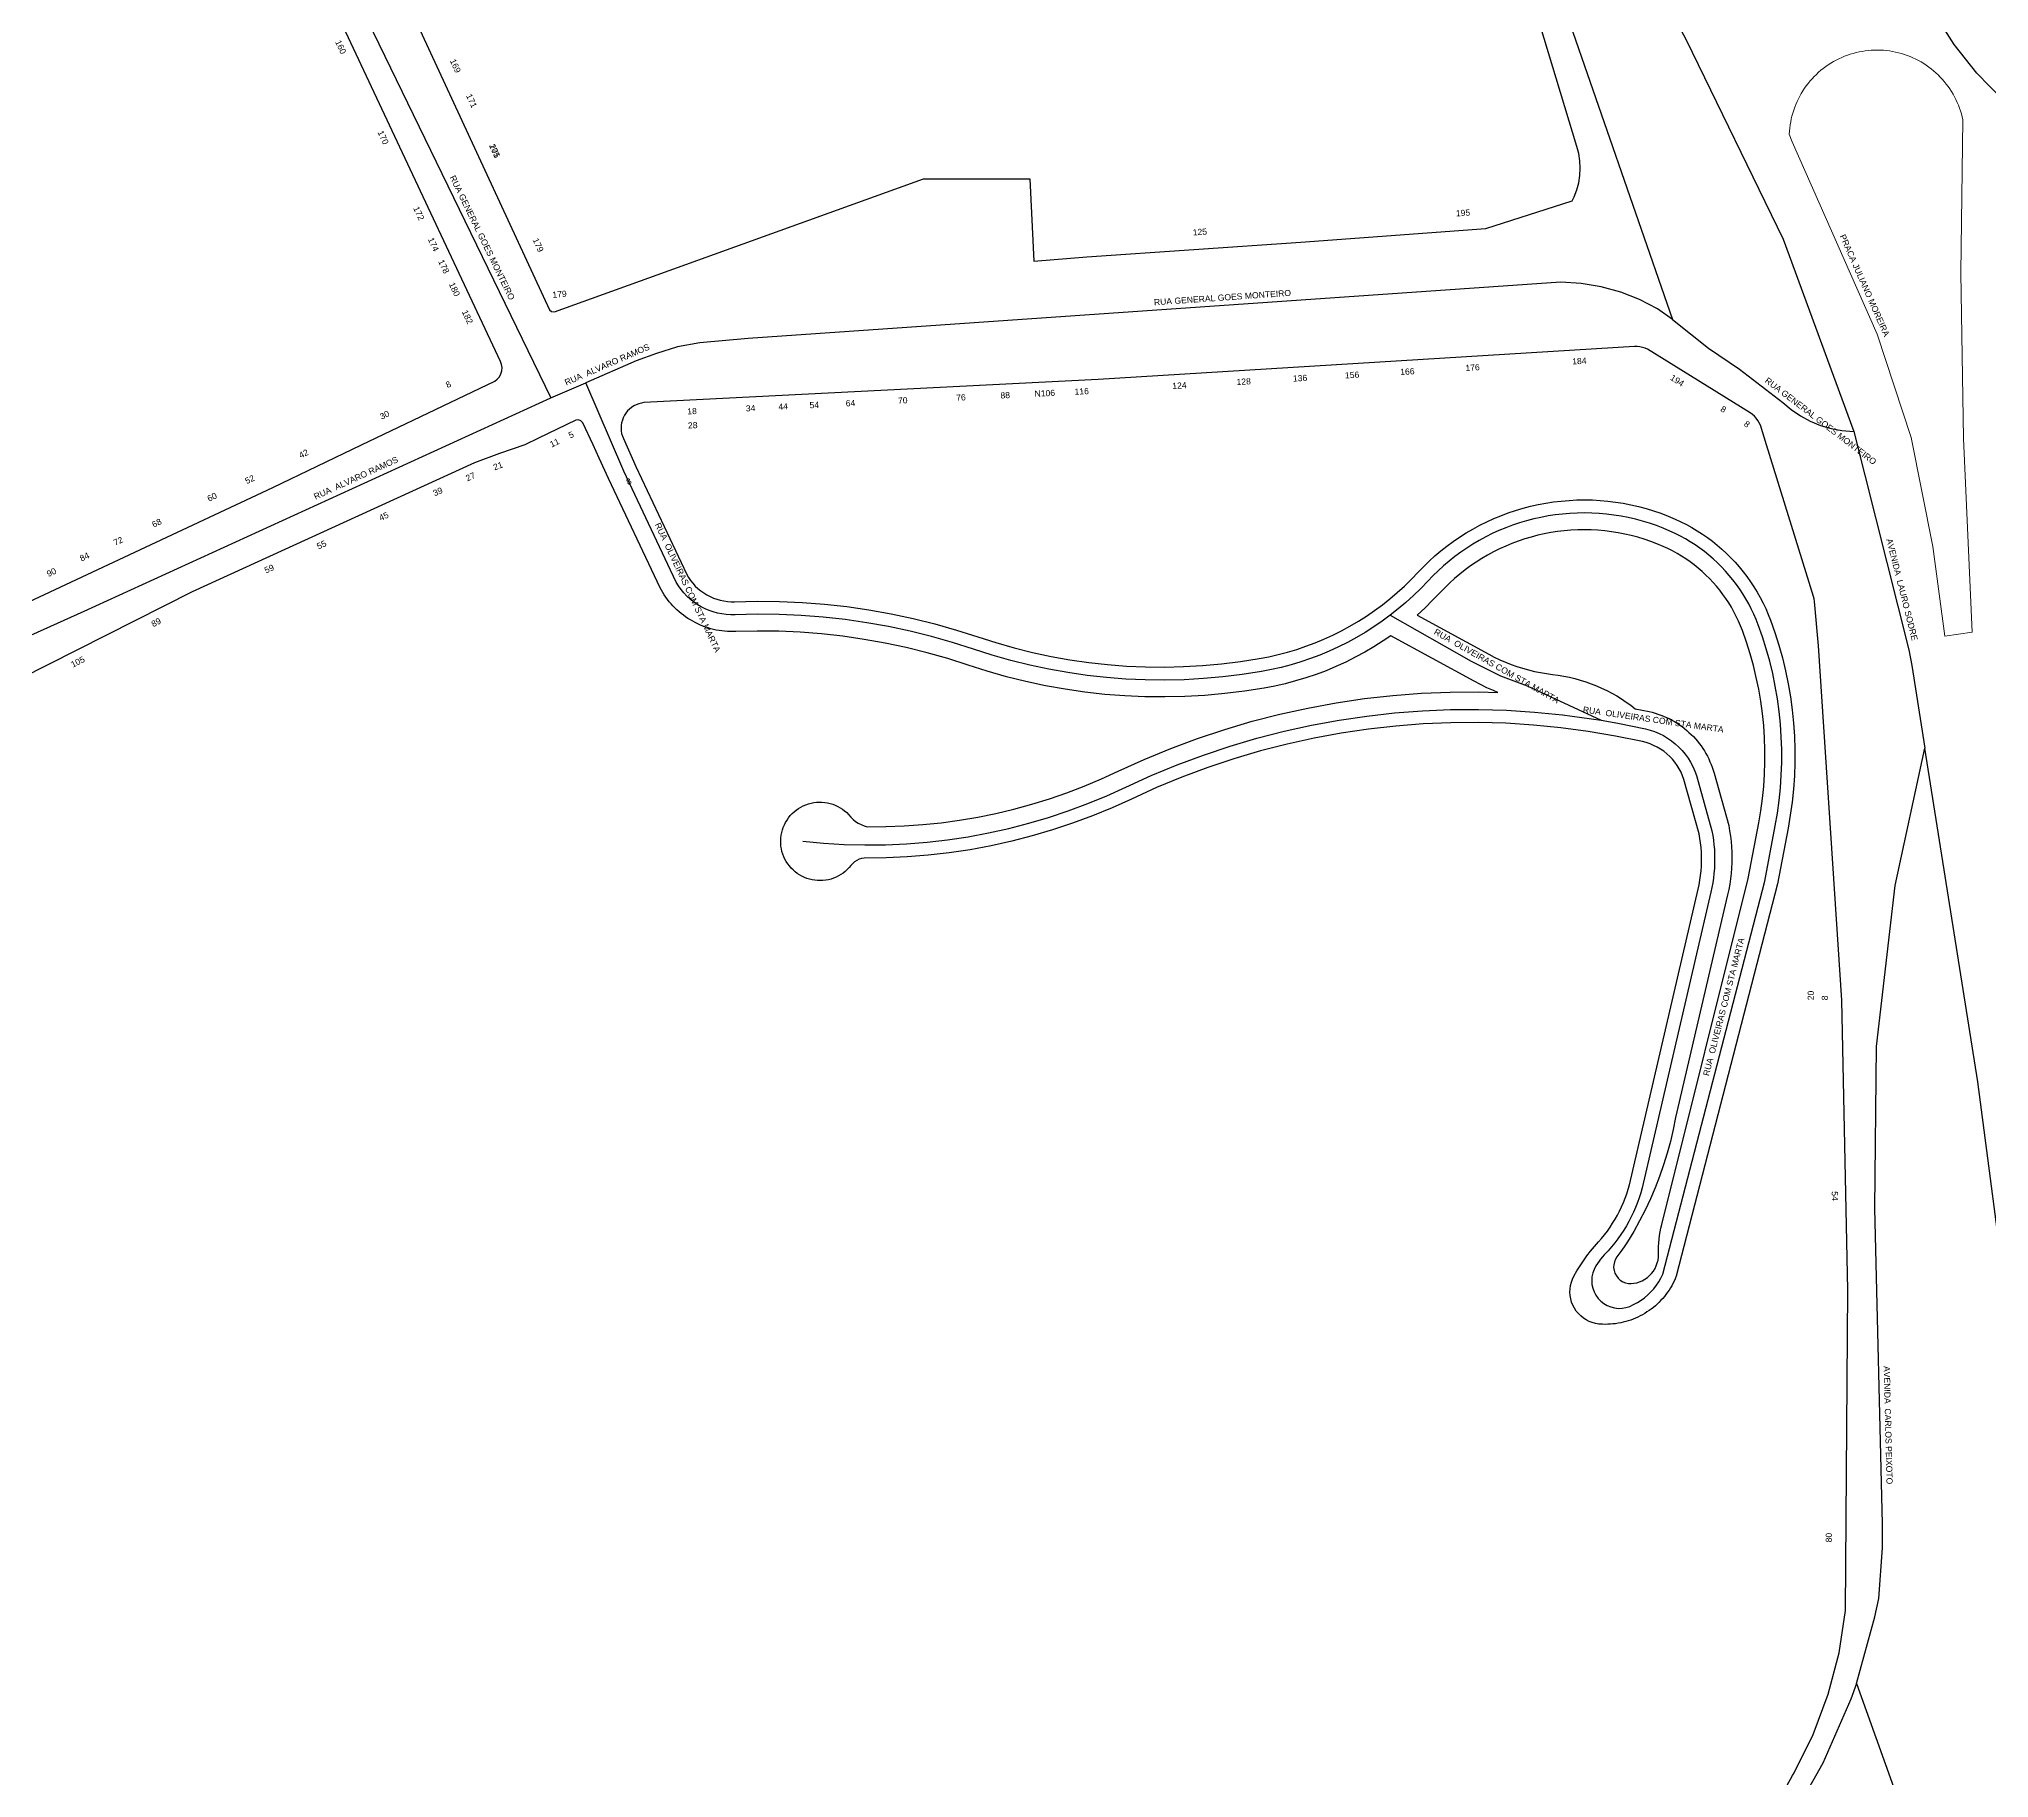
# Model space of a CAD drawing. Header units: millimetres. Extents: x 617751 to 636088, y 68402 to 77988.
# Drawn here: x 630081.8 to 630462.5, y 72760.1 to 73099.7 of the extents above; entities that cross this region are included whole.
import ezdxf

# ---------------------------------------------------------------- set-up
doc = ezdxf.new("R2010")
doc.units = ezdxf.units.MM
doc.header["$LTSCALE"] = 3
doc.header["$MEASUREMENT"] = 0
for name, color, linetype in [('ALINHAMENTO PREDIAL', 120, 'Continuous'), ('NOME LOGRADOURO', 252, 'Continuous'), ('NUMERAÇÃO', 7, 'Continuous'), ('OBRA DE ARTE', 190, 'Continuous')]:
    doc.layers.add(name, color=color, linetype=linetype)
doc.styles.get("Standard").update_dxf_attribs({"font": 'arial.ttf'})

msp = doc.modelspace()

# ---------------------------------------------------------------- linework, layer by layer
at = {"layer": 'ALINHAMENTO PREDIAL'}
for points in [[(630064.17, 72982.48), (630127.42, 73012.13), (630144.72, 73020.42), (630170.72, 73032.9), (630171.22, 73033.29), (630171.63, 73033.76), (630171.92, 73034.32), (630172.1, 73034.92), (630172.15, 73035.54), (630172.07, 73036.16), (630171.87, 73036.73), (630109.46, 73169.68), (630103.56, 73182.25), (630103.2, 73182.77), (630102.74, 73183.19), (630102.21, 73183.51), (630101.61, 73183.72), (630100.99, 73183.79), (630100.36, 73183.74), (630099.76, 73183.55), (630090.24, 73179.49), (629987.38, 73135.48)], [(630150.05, 73114.63), (630181.42, 73046.79), (630181.83, 73046.47), (630182.41, 73046.41), (630254.41, 73072.37), (630275.21, 73072.37), (630275.95, 73056.32), (630286.35, 73057.14), (630328.1, 73060.04), (630364.2, 73062.71), (630381.1, 73068.13), (630381.49, 73068.91), (630382, 73070.25), (630382.37, 73071.63), (630382.59, 73073.05), (630382.67, 73074.48), (630382.59, 73075.91), (630382.36, 73077.33), (630381.99, 73078.71), (630370.95, 73115.36)], [(630417.83, 72749.23), (630424.12, 72760.63), (630424.42, 72761.15), (630428.15, 72768.64), (630431.09, 72776.47), (630433.19, 72784.57), (630434.43, 72792.85), (630434.88, 72855.35), (630433.76, 72912.01), (630429.19, 72981.21), (630428.4, 72989.84), (630428.32, 72990.35), (630428.2, 72990.86), (630419.05, 73020.42), (630417.83, 73024.3), (630417.61, 73024.77), (630417.34, 73025.22), (630417.02, 73025.64), (630416.66, 73026.02), (630416.27, 73026.37), (630415.84, 73026.67), (630395.81, 73039.13), (630395.33, 73039.34), (630394.83, 73039.49), (630394.32, 73039.6), (630393.8, 73039.65), (630393.27, 73039.64), (630288.51, 73033.21), (630199.87, 73028.7), (630199.36, 73028.62), (630198.85, 73028.48), (630198.36, 73028.29), (630197.9, 73028.05), (630197.46, 73027.77), (630197.05, 73027.44), (630196.68, 73027.07), (630196.35, 73026.66), (630196.07, 73026.22), (630195.83, 73025.75), (630195.65, 73025.27), (630195.51, 73024.76), (630195.43, 73024.24), (630195.4, 73023.72), (630195.43, 73023.2), (630195.51, 73022.68), (630195.65, 73022.17), (630195.84, 73021.69), (630198.27, 73016.25), (630208.22, 72995.16), (630208.58, 72994.55), (630208.98, 72993.96), (630209.42, 72993.41), (630209.89, 72992.88), (630210.41, 72992.39), (630210.95, 72991.94), (630211.53, 72991.53), (630212.13, 72991.15), (630212.76, 72990.82), (630213.41, 72990.54), (630214.07, 72990.3), (630214.76, 72990.11), (630215.45, 72989.96), (630216.15, 72989.87), (630216.86, 72989.82), (630217.57, 72989.82), (630221.95, 72989.92), (630226.34, 72989.88), (630230.72, 72989.68), (630235.09, 72989.35), (630239.45, 72988.86), (630243.79, 72988.24), (630248.1, 72987.46), (630252.39, 72986.55), (630256.65, 72985.49), (630260.87, 72984.29), (630265.04, 72982.96), (630268.58, 72981.83), (630272.15, 72980.81), (630275.75, 72979.92), (630279.38, 72979.14), (630283.03, 72978.49), (630286.7, 72977.96), (630290.39, 72977.55), (630294.09, 72977.26), (630297.8, 72977.1), (630301.51, 72977.06), (630305.22, 72977.14), (630308.93, 72977.35), (630312.62, 72977.68), (630316.31, 72978.13), (630319.97, 72978.7), (630321.83, 72979.06), (630323.68, 72979.48), (630325.51, 72979.96), (630327.32, 72980.51), (630329.11, 72981.11), (630330.88, 72981.78), (630332.63, 72982.51), (630334.35, 72983.3), (630336.04, 72984.14), (630337.7, 72985.04), (630339.34, 72986), (630340.93, 72987.02), (630342.49, 72988.09), (630344.02, 72989.21), (630345.5, 72990.38), (630346.94, 72991.61), (630348.34, 72992.88), (630349.7, 72994.2), (630351.01, 72995.57), (630352.06, 72996.66), (630353.15, 72997.72), (630354.27, 72998.75), (630355.43, 72999.73), (630356.62, 73000.67), (630357.85, 73001.57), (630359.1, 73002.43), (630360.39, 73003.24), (630361.7, 73004.01), (630363.03, 73004.74), (630364.39, 73005.41), (630365.78, 73006.04), (630367.18, 73006.62), (630368.6, 73007.16), (630370.04, 73007.64), (630371.5, 73008.08), (630372.97, 73008.46), (630374.45, 73008.79), (630375.94, 73009.08), (630377.45, 73009.31), (630378.95, 73009.48), (630380.47, 73009.61), (630381.99, 73009.69), (630383.51, 73009.71), (630385.03, 73009.68), (630386.54, 73009.59), (630388.06, 73009.46), (630389.56, 73009.27), (630391.06, 73009.03), (630392.56, 73008.74), (630394.04, 73008.4), (630395.5, 73008.01), (630396.96, 73007.57), (630398.4, 73007.08), (630399.82, 73006.53), (630401.22, 73005.95), (630402.31, 73005.44), (630403.39, 73004.89), (630404.45, 73004.31), (630405.49, 73003.69), (630406.51, 73003.03), (630407.5, 73002.34), (630408.47, 73001.62), (630409.42, 73000.86), (630410.33, 73000.07), (630411.22, 72999.25), (630412.08, 72998.4), (630412.91, 72997.52), (630413.71, 72996.61), (630414.48, 72995.67), (630415.21, 72994.71), (630415.91, 72993.72), (630416.58, 72992.71), (630417.2, 72991.68), (630417.8, 72990.62), (630418.35, 72989.55), (630418.87, 72988.46), (630419.35, 72987.34), (630419.79, 72986.22), (630420.65, 72983.78), (630421.43, 72981.32), (630422.12, 72978.84), (630422.72, 72976.33), (630423.25, 72973.8), (630423.68, 72971.25), (630424.03, 72968.7), (630424.29, 72966.13), (630424.46, 72963.55), (630424.55, 72960.97), (630424.55, 72958.39), (630424.46, 72955.81), (630424.29, 72953.24), (630424.02, 72950.67), (630423.67, 72948.11), (630423.24, 72945.57), (630421.18, 72934.7), (630401.39, 72858.09), (630401.19, 72857.62), (630400.98, 72857.16), (630400.76, 72856.7), (630400.51, 72856.26), (630400.26, 72855.82), (630399.99, 72855.39), (630399.7, 72854.97), (630399.4, 72854.56), (630399.08, 72854.16), (630398.76, 72853.77), (630398.41, 72853.4), (630398.06, 72853.03), (630397.69, 72852.68), (630397.32, 72852.34), (630396.93, 72852.01), (630396.53, 72851.7), (630396.11, 72851.4), (630395.69, 72851.12), (630395.26, 72850.85), (630394.82, 72850.59), (630394.38, 72850.35), (630393.92, 72850.13), (630393.46, 72849.92), (630392.99, 72849.73), (630392.51, 72849.55), (630392.03, 72849.39), (630391.54, 72849.25), (630391.05, 72849.12), (630390.55, 72849.01), (630390.05, 72848.92), (630389.55, 72848.84), (630389.04, 72848.78), (630388.54, 72848.74), (630388.03, 72848.72), (630387.52, 72848.71), (630387.01, 72848.72), (630386.29, 72848.77), (630385.64, 72848.88), (630385.01, 72849.05), (630384.4, 72849.28), (630383.82, 72849.58), (630383.27, 72849.93), (630382.76, 72850.34), (630382.29, 72850.81), (630381.87, 72851.31), (630381.51, 72851.86), (630381.21, 72852.44), (630380.97, 72853.05), (630380.8, 72853.68), (630380.69, 72854.33), (630380.64, 72854.98), (630380.67, 72855.63), (630380.76, 72856.28), (630380.92, 72856.92), (630381.14, 72857.53), (630381.43, 72858.12), (630382.01, 72859.14), (630382.63, 72860.14), (630383.29, 72861.12), (630383.97, 72862.08), (630384.69, 72863.01), (630385.43, 72863.92), (630386.21, 72864.81), (630386.81, 72865.5), (630387.39, 72866.2), (630387.95, 72866.93), (630388.48, 72867.68), (630388.98, 72868.44), (630389.46, 72869.22), (630389.91, 72870.02), (630390.33, 72870.83), (630390.73, 72871.66), (630391.1, 72872.5), (630391.43, 72873.35), (630391.74, 72874.21), (630392.02, 72875.08), (630392.27, 72875.96), (630405.67, 72933.67), (630405.86, 72934.56), (630406.02, 72935.46), (630406.14, 72936.36), (630406.24, 72937.26), (630406.3, 72938.17), (630406.34, 72939.08), (630406.34, 72939.99), (630406.31, 72940.9), (630406.24, 72941.8), (630406.15, 72942.71), (630406.02, 72943.61), (630405.87, 72944.5), (630402.89, 72955.1), (630402.63, 72955.82), (630402.33, 72956.52), (630401.97, 72957.2), (630401.57, 72957.85), (630401.13, 72958.47), (630400.64, 72959.06), (630400.12, 72959.62), (630399.55, 72960.13), (630398.95, 72960.61), (630398.32, 72961.04), (630397.67, 72961.43), (630396.98, 72961.77), (630396.28, 72962.07), (630395.55, 72962.31), (630394.81, 72962.5), (630389.54, 72963.59), (630384.23, 72964.49), (630378.89, 72965.2), (630373.54, 72965.73), (630368.16, 72966.07), (630362.78, 72966.22), (630357.4, 72966.18), (630352.02, 72965.96), (630346.65, 72965.54), (630341.3, 72964.94), (630335.98, 72964.16), (630330.68, 72963.18), (630325.42, 72962.02), (630320.21, 72960.68), (630315.05, 72959.16), (630309.94, 72957.45), (630304.9, 72955.57), (630299.92, 72953.52), (630295.02, 72951.29), (630291.26, 72949.58), (630287.44, 72948), (630283.56, 72946.55), (630279.64, 72945.24), (630275.67, 72944.07), (630271.67, 72943.04), (630267.63, 72942.14), (630263.57, 72941.39), (630259.48, 72940.78), (630255.37, 72940.31), (630251.25, 72939.99), (630247.12, 72939.81), (630242.86, 72939.76), (630242.36, 72939.68), (630241.87, 72939.53), (630241.41, 72939.31), (630240.99, 72939.03), (630240.61, 72938.7), (630240.27, 72938.3), (630239.93, 72937.9), (630239.56, 72937.51), (630239.17, 72937.16), (630238.75, 72936.83), (630238.31, 72936.53), (630237.85, 72936.26), (630237.37, 72936.03), (630236.88, 72935.83), (630236.38, 72935.66), (630235.86, 72935.53), (630235.34, 72935.43), (630234.81, 72935.37), (630234.28, 72935.35), (630233.75, 72935.36), (630233.22, 72935.42), (630232.7, 72935.5), (630232.18, 72935.63), (630231.67, 72935.79), (630231.18, 72935.98), (630230.7, 72936.21), (630230.23, 72936.47), (630229.79, 72936.76), (630229.37, 72937.08), (630228.97, 72937.43), (630228.59, 72937.81), (630228.25, 72938.21), (630227.93, 72938.64), (630227.64, 72939.09), (630227.38, 72939.55), (630227.16, 72940.03), (630226.97, 72940.53), (630226.81, 72941.04), (630226.7, 72941.56), (630226.61, 72942.08), (630226.57, 72942.61), (630226.56, 72943.14), (630226.58, 72943.68), (630226.65, 72944.21), (630226.75, 72944.73), (630226.89, 72945.25), (630227.06, 72945.76), (630227.27, 72946.25), (630227.51, 72946.73), (630227.79, 72947.19), (630228.09, 72947.62), (630228.43, 72948.04), (630228.79, 72948.43), (630229.18, 72948.8), (630229.6, 72949.14), (630230.04, 72949.44), (630230.5, 72949.72), (630230.97, 72949.96), (630231.47, 72950.17), (630231.97, 72950.35), (630232.49, 72950.49), (630233.01, 72950.59), (630233.54, 72950.66), (630234.08, 72950.68), (630234.61, 72950.68), (630235.15, 72950.63), (630235.68, 72950.55), (630236.2, 72950.43), (630236.71, 72950.27), (630237.21, 72950.08), (630237.7, 72949.85), (630238.16, 72949.6), (630238.61, 72949.3), (630239.04, 72948.98), (630239.45, 72948.63), (630239.82, 72948.25), (630240.23, 72947.77), (630240.68, 72947.32), (630241.17, 72946.92), (630241.7, 72946.58), (630242.26, 72946.29), (630242.85, 72946.06), (630243.46, 72945.88), (630247.08, 72945.9), (630250.69, 72946.04), (630254.29, 72946.29), (630257.89, 72946.66), (630261.47, 72947.15), (630265.03, 72947.76), (630268.57, 72948.48), (630272.09, 72949.32), (630275.58, 72950.27), (630279.03, 72951.33), (630282.45, 72952.51), (630285.82, 72953.8), (630289.16, 72955.2), (630292.44, 72956.71), (630297.53, 72959.02), (630302.7, 72961.16), (630307.94, 72963.11), (630313.25, 72964.88), (630318.61, 72966.46), (630324.03, 72967.86), (630329.49, 72969.06), (630335, 72970.07), (630340.53, 72970.89), (630346.09, 72971.52), (630351.66, 72971.95), (630357.25, 72972.18), (630362.85, 72972.22), (630366.6, 72972.12), (630365.72, 72972.46), (630364.44, 72973.03), (630363.17, 72973.64), (630361.92, 72974.29), (630345.66, 72983.18), (630344.15, 72982.15), (630342.38, 72981.02), (630340.58, 72979.96), (630338.74, 72978.96), (630336.87, 72978.03), (630334.97, 72977.16), (630333.04, 72976.35), (630331.08, 72975.61), (630329.1, 72974.94), (630327.09, 72974.34), (630325.07, 72973.81), (630323.03, 72973.34), (630320.97, 72972.95), (630317.12, 72972.35), (630313.24, 72971.87), (630309.35, 72971.52), (630305.45, 72971.31), (630301.55, 72971.22), (630297.64, 72971.26), (630293.74, 72971.43), (630289.85, 72971.73), (630285.96, 72972.16), (630282.1, 72972.72), (630278.26, 72973.41), (630274.44, 72974.23), (630270.65, 72975.17), (630266.89, 72976.23), (630263.17, 72977.43), (630259.18, 72978.7), (630255.15, 72979.85), (630251.08, 72980.86), (630246.98, 72981.73), (630242.86, 72982.47), (630238.71, 72983.07), (630234.54, 72983.53), (630230.36, 72983.85), (630226.18, 72984.04), (630221.99, 72984.08), (630217.8, 72983.99), (630217.25, 72983.98), (630216.7, 72983.98), (630216.16, 72984.01), (630215.61, 72984.05), (630215.07, 72984.11), (630214.53, 72984.19), (630213.99, 72984.29), (630213.46, 72984.41), (630212.93, 72984.55), (630212.4, 72984.7), (630211.89, 72984.87), (630211.37, 72985.06), (630210.87, 72985.27), (630210.37, 72985.49), (630209.88, 72985.73), (630209.39, 72985.99), (630208.92, 72986.26), (630208.46, 72986.55), (630208, 72986.86), (630207.56, 72987.18), (630207.13, 72987.52), (630206.71, 72987.87), (630206.3, 72988.23), (630205.91, 72988.61), (630205.53, 72989), (630205.16, 72989.4), (630204.8, 72989.82), (630204.46, 72990.25), (630204.14, 72990.69), (630203.83, 72991.14), (630203.54, 72991.6), (630203.26, 72992.07), (630203, 72992.55), (630192.95, 73013.89), (630191.15, 73017.85), (630189.94, 73020.42), (630187.9, 73024.77), (630187.56, 73025.17), (630187.07, 73025.34), (630186.56, 73025.24), (630179.25, 73021.73), (630176.58, 73020.42), (630171.64, 73018.73), (630166.77, 73016.94), (630111.65, 72991.74), (630072.32, 72971.91)], [(630417.83, 72749.23), (630424.12, 72760.63), (630424.42, 72761.15), (630428.15, 72768.64), (630431.09, 72776.47), (630433.19, 72784.57), (630434.43, 72792.85), (630434.88, 72855.35), (630433.76, 72912.01), (630429.19, 72981.21), (630428.4, 72989.84), (630428.32, 72990.35), (630428.2, 72990.86), (630419.05, 73020.42), (630417.83, 73024.3), (630417.61, 73024.77), (630417.34, 73025.22), (630417.02, 73025.64), (630416.66, 73026.02), (630416.27, 73026.37), (630415.84, 73026.67), (630395.81, 73039.13), (630395.33, 73039.34), (630394.83, 73039.49), (630394.32, 73039.6), (630393.8, 73039.65), (630393.27, 73039.64), (630288.51, 73033.21), (630199.87, 73028.7), (630199.36, 73028.62), (630198.85, 73028.48), (630198.36, 73028.29), (630197.9, 73028.05), (630197.46, 73027.77), (630197.05, 73027.44), (630196.68, 73027.07), (630196.35, 73026.66), (630196.07, 73026.22), (630195.83, 73025.75), (630195.65, 73025.27), (630195.51, 73024.76), (630195.43, 73024.24), (630195.4, 73023.72), (630195.43, 73023.2), (630195.51, 73022.68), (630195.65, 73022.17), (630195.84, 73021.69), (630198.27, 73016.25), (630208.22, 72995.16), (630208.58, 72994.55), (630208.98, 72993.96), (630209.42, 72993.41), (630209.89, 72992.88), (630210.41, 72992.39), (630210.95, 72991.94), (630211.53, 72991.53), (630212.13, 72991.15), (630212.76, 72990.82), (630213.41, 72990.54), (630214.07, 72990.3), (630214.76, 72990.11), (630215.45, 72989.96), (630216.15, 72989.87), (630216.86, 72989.82), (630217.57, 72989.82), (630221.95, 72989.92), (630226.34, 72989.88), (630230.72, 72989.68), (630235.09, 72989.35), (630239.45, 72988.86), (630243.79, 72988.24), (630248.1, 72987.46), (630252.39, 72986.55), (630256.65, 72985.49), (630260.87, 72984.29), (630265.04, 72982.96), (630268.58, 72981.83), (630272.15, 72980.81), (630275.75, 72979.92), (630279.38, 72979.14), (630283.03, 72978.49), (630286.7, 72977.96), (630290.39, 72977.55), (630294.09, 72977.26), (630297.8, 72977.1), (630301.51, 72977.06), (630305.22, 72977.14), (630308.93, 72977.35), (630312.62, 72977.68), (630316.31, 72978.13), (630319.97, 72978.7), (630321.83, 72979.06), (630323.68, 72979.48), (630325.51, 72979.96), (630327.32, 72980.51), (630329.11, 72981.11), (630330.88, 72981.78), (630332.63, 72982.51), (630334.35, 72983.3), (630336.04, 72984.14), (630337.7, 72985.04), (630339.34, 72986), (630340.93, 72987.02), (630342.49, 72988.09), (630344.02, 72989.21), (630345.5, 72990.38), (630346.94, 72991.61), (630348.34, 72992.88), (630349.7, 72994.2), (630351.01, 72995.57), (630352.06, 72996.66), (630353.15, 72997.72), (630354.27, 72998.75), (630355.43, 72999.73), (630356.62, 73000.67), (630357.85, 73001.57), (630359.1, 73002.43), (630360.39, 73003.24), (630361.7, 73004.01), (630363.03, 73004.74), (630364.39, 73005.41), (630365.78, 73006.04), (630367.18, 73006.62), (630368.6, 73007.16), (630370.04, 73007.64), (630371.5, 73008.08), (630372.97, 73008.46), (630374.45, 73008.79), (630375.94, 73009.08), (630377.45, 73009.31), (630378.95, 73009.48), (630380.47, 73009.61), (630381.99, 73009.69), (630383.51, 73009.71), (630385.03, 73009.68), (630386.54, 73009.59), (630388.06, 73009.46), (630389.56, 73009.27), (630391.06, 73009.03), (630392.56, 73008.74), (630394.04, 73008.4), (630395.5, 73008.01), (630396.96, 73007.57), (630398.4, 73007.08), (630399.82, 73006.53), (630401.22, 73005.95), (630402.31, 73005.44), (630403.39, 73004.89), (630404.45, 73004.31), (630405.49, 73003.69), (630406.51, 73003.03), (630407.5, 73002.34), (630408.47, 73001.62), (630409.42, 73000.86), (630410.33, 73000.07), (630411.22, 72999.25), (630412.08, 72998.4), (630412.91, 72997.52), (630413.71, 72996.61), (630414.48, 72995.67), (630415.21, 72994.71), (630415.91, 72993.72), (630416.58, 72992.71), (630417.2, 72991.68), (630417.8, 72990.62), (630418.35, 72989.55), (630418.87, 72988.46), (630419.35, 72987.34), (630419.79, 72986.22), (630420.65, 72983.78), (630421.43, 72981.32), (630422.12, 72978.84), (630422.72, 72976.33), (630423.25, 72973.8), (630423.68, 72971.25), (630424.03, 72968.7), (630424.29, 72966.13), (630424.46, 72963.55), (630424.55, 72960.97), (630424.55, 72958.39), (630424.46, 72955.81), (630424.29, 72953.24), (630424.02, 72950.67), (630423.67, 72948.11), (630423.24, 72945.57), (630421.18, 72934.7), (630401.39, 72858.09), (630401.19, 72857.62), (630400.98, 72857.16), (630400.76, 72856.7), (630400.51, 72856.26), (630400.26, 72855.82), (630399.99, 72855.39), (630399.7, 72854.97), (630399.4, 72854.56), (630399.08, 72854.16), (630398.76, 72853.77), (630398.41, 72853.4), (630398.06, 72853.03), (630397.69, 72852.68), (630397.32, 72852.34), (630396.93, 72852.01), (630396.53, 72851.7), (630396.11, 72851.4), (630395.69, 72851.12), (630395.26, 72850.85), (630394.82, 72850.59), (630394.38, 72850.35), (630393.92, 72850.13), (630393.46, 72849.92), (630392.99, 72849.73), (630392.51, 72849.55), (630392.03, 72849.39), (630391.54, 72849.25), (630391.05, 72849.12), (630390.55, 72849.01), (630390.05, 72848.92), (630389.55, 72848.84), (630389.04, 72848.78), (630388.54, 72848.74), (630388.03, 72848.72), (630387.52, 72848.71), (630387.01, 72848.72), (630386.29, 72848.77), (630385.64, 72848.88), (630385.01, 72849.05), (630384.4, 72849.28), (630383.82, 72849.58), (630383.27, 72849.93), (630382.76, 72850.34), (630382.29, 72850.81), (630381.87, 72851.31), (630381.51, 72851.86), (630381.21, 72852.44), (630380.97, 72853.05), (630380.8, 72853.68), (630380.69, 72854.33), (630380.64, 72854.98), (630380.67, 72855.63), (630380.76, 72856.28), (630380.92, 72856.92), (630381.14, 72857.53), (630381.43, 72858.12), (630382.01, 72859.14), (630382.63, 72860.14), (630383.29, 72861.12), (630383.97, 72862.08), (630384.69, 72863.01), (630385.43, 72863.92), (630386.21, 72864.81), (630386.81, 72865.5), (630387.39, 72866.2), (630387.95, 72866.93), (630388.48, 72867.68), (630388.98, 72868.44), (630389.46, 72869.22), (630389.91, 72870.02), (630390.33, 72870.83), (630390.73, 72871.66), (630391.1, 72872.5), (630391.43, 72873.35), (630391.74, 72874.21), (630392.02, 72875.08), (630392.27, 72875.96), (630405.67, 72933.67), (630405.86, 72934.56), (630406.02, 72935.46), (630406.14, 72936.36), (630406.24, 72937.26), (630406.3, 72938.17), (630406.34, 72939.08), (630406.34, 72939.99), (630406.31, 72940.9), (630406.24, 72941.8), (630406.15, 72942.71), (630406.02, 72943.61), (630405.87, 72944.5), (630402.89, 72955.1), (630402.63, 72955.82), (630402.33, 72956.52), (630401.97, 72957.2), (630401.57, 72957.85), (630401.13, 72958.47), (630400.64, 72959.06), (630400.12, 72959.62), (630399.55, 72960.13), (630398.95, 72960.61), (630398.32, 72961.04), (630397.67, 72961.43), (630396.98, 72961.77), (630396.28, 72962.07), (630395.55, 72962.31), (630394.81, 72962.5), (630389.54, 72963.59), (630384.23, 72964.49), (630378.89, 72965.2), (630373.54, 72965.73), (630368.16, 72966.07), (630362.78, 72966.22), (630357.4, 72966.18), (630352.02, 72965.96), (630346.65, 72965.54), (630341.3, 72964.94), (630335.98, 72964.16), (630330.68, 72963.18), (630325.42, 72962.02), (630320.21, 72960.68), (630315.05, 72959.16), (630309.94, 72957.45), (630304.9, 72955.57), (630299.92, 72953.52), (630295.02, 72951.29), (630291.26, 72949.58), (630287.44, 72948), (630283.56, 72946.55), (630279.64, 72945.24), (630275.67, 72944.07), (630271.67, 72943.04), (630267.63, 72942.14), (630263.57, 72941.39), (630259.48, 72940.78), (630255.37, 72940.31), (630251.25, 72939.99), (630247.12, 72939.81), (630242.86, 72939.76), (630242.36, 72939.68), (630241.87, 72939.53), (630241.41, 72939.31), (630240.99, 72939.03), (630240.61, 72938.7), (630240.27, 72938.3), (630239.93, 72937.9), (630239.56, 72937.51), (630239.17, 72937.16), (630238.75, 72936.83), (630238.31, 72936.53), (630237.85, 72936.26), (630237.37, 72936.03), (630236.88, 72935.83), (630236.38, 72935.66), (630235.86, 72935.53), (630235.34, 72935.43), (630234.81, 72935.37), (630234.28, 72935.35), (630233.75, 72935.36), (630233.22, 72935.42), (630232.7, 72935.5), (630232.18, 72935.63), (630231.67, 72935.79), (630231.18, 72935.98), (630230.7, 72936.21), (630230.23, 72936.47), (630229.79, 72936.76), (630229.37, 72937.08), (630228.97, 72937.43), (630228.59, 72937.81), (630228.25, 72938.21), (630227.93, 72938.64), (630227.64, 72939.09), (630227.38, 72939.55), (630227.16, 72940.03), (630226.97, 72940.53), (630226.81, 72941.04), (630226.7, 72941.56), (630226.61, 72942.08), (630226.57, 72942.61), (630226.56, 72943.14), (630226.58, 72943.68), (630226.65, 72944.21), (630226.75, 72944.73), (630226.89, 72945.25), (630227.06, 72945.76), (630227.27, 72946.25), (630227.51, 72946.73), (630227.79, 72947.19), (630228.09, 72947.62), (630228.43, 72948.04), (630228.79, 72948.43), (630229.18, 72948.8), (630229.6, 72949.14), (630230.04, 72949.44), (630230.5, 72949.72), (630230.97, 72949.96), (630231.47, 72950.17), (630231.97, 72950.35), (630232.49, 72950.49), (630233.01, 72950.59), (630233.54, 72950.66), (630234.08, 72950.68), (630234.61, 72950.68), (630235.15, 72950.63), (630235.68, 72950.55), (630236.2, 72950.43), (630236.71, 72950.27), (630237.21, 72950.08), (630237.7, 72949.85), (630238.16, 72949.6), (630238.61, 72949.3), (630239.04, 72948.98), (630239.45, 72948.63), (630239.82, 72948.25), (630240.23, 72947.77), (630240.68, 72947.32), (630241.17, 72946.92), (630241.7, 72946.58), (630242.26, 72946.29), (630242.85, 72946.06), (630243.46, 72945.88), (630247.08, 72945.9), (630250.69, 72946.04), (630254.29, 72946.29), (630257.89, 72946.66), (630261.47, 72947.15), (630265.03, 72947.76), (630268.57, 72948.48), (630272.09, 72949.32), (630275.58, 72950.27), (630279.03, 72951.33), (630282.45, 72952.51), (630285.82, 72953.8), (630289.16, 72955.2), (630292.44, 72956.71), (630297.53, 72959.02), (630302.7, 72961.16), (630307.94, 72963.11), (630313.25, 72964.88), (630318.61, 72966.46), (630324.03, 72967.86), (630329.49, 72969.06), (630335, 72970.07), (630340.53, 72970.89), (630346.09, 72971.52), (630351.66, 72971.95), (630357.25, 72972.18), (630362.85, 72972.22), (630366.6, 72972.12), (630365.72, 72972.46), (630364.44, 72973.03), (630363.17, 72973.64), (630361.92, 72974.29), (630345.66, 72983.18), (630344.15, 72982.15), (630342.38, 72981.02), (630340.58, 72979.96), (630338.74, 72978.96), (630336.87, 72978.03), (630334.97, 72977.16), (630333.04, 72976.35), (630331.08, 72975.61), (630329.1, 72974.94), (630327.09, 72974.34), (630325.07, 72973.81), (630323.03, 72973.34), (630320.97, 72972.95), (630317.12, 72972.35), (630313.24, 72971.87), (630309.35, 72971.52), (630305.45, 72971.31), (630301.55, 72971.22), (630297.64, 72971.26), (630293.74, 72971.43), (630289.85, 72971.73), (630285.96, 72972.16), (630282.1, 72972.72), (630278.26, 72973.41), (630274.44, 72974.23), (630270.65, 72975.17), (630266.89, 72976.23), (630263.17, 72977.43), (630259.18, 72978.7), (630255.15, 72979.85), (630251.08, 72980.86), (630246.98, 72981.73), (630242.86, 72982.47), (630238.71, 72983.07), (630234.54, 72983.53), (630230.36, 72983.85), (630226.18, 72984.04), (630221.99, 72984.08), (630217.8, 72983.99), (630217.25, 72983.98), (630216.7, 72983.98), (630216.16, 72984.01), (630215.61, 72984.05), (630215.07, 72984.11), (630214.53, 72984.19), (630213.99, 72984.29), (630213.46, 72984.41), (630212.93, 72984.55), (630212.4, 72984.7), (630211.89, 72984.87), (630211.37, 72985.06), (630210.87, 72985.27), (630210.37, 72985.49), (630209.88, 72985.73), (630209.39, 72985.99), (630208.92, 72986.26), (630208.46, 72986.55), (630208, 72986.86), (630207.56, 72987.18), (630207.13, 72987.52), (630206.71, 72987.87), (630206.3, 72988.23), (630205.91, 72988.61), (630205.53, 72989), (630205.16, 72989.4), (630204.8, 72989.82), (630204.46, 72990.25), (630204.14, 72990.69), (630203.83, 72991.14), (630203.54, 72991.6), (630203.26, 72992.07), (630203, 72992.55), (630192.95, 73013.89), (630191.15, 73017.85), (630189.94, 73020.42), (630187.9, 73024.77), (630187.56, 73025.17), (630187.07, 73025.34), (630186.56, 73025.24), (630179.25, 73021.73), (630176.58, 73020.42), (630171.64, 73018.73), (630166.77, 73016.94), (630111.65, 72991.74), (630072.32, 72971.91)], [(630393.41, 72968.92), (630396.12, 72968.36), (630396.7, 72968.22), (630397.27, 72968.06), (630397.83, 72967.88), (630398.39, 72967.68), (630398.94, 72967.47), (630399.48, 72967.23), (630400.01, 72966.98), (630400.53, 72966.7), (630401.05, 72966.41), (630401.55, 72966.1), (630402.04, 72965.77), (630402.53, 72965.43), (630402.99, 72965.07), (630403.45, 72964.7), (630403.89, 72964.3), (630404.32, 72963.9), (630404.74, 72963.48), (630405.13, 72963.04), (630405.52, 72962.59), (630405.89, 72962.13), (630406.24, 72961.65), (630406.57, 72961.17), (630406.89, 72960.67), (630407.19, 72960.16), (630407.48, 72959.64), (630407.74, 72959.11), (630407.99, 72958.58), (630408.21, 72958.03), (630408.42, 72957.48), (630408.61, 72956.92), (630408.78, 72956.35), (630411.64, 72946.12), (630411.83, 72945.09), (630411.99, 72944.06), (630412.11, 72943.01), (630412.2, 72941.97), (630412.25, 72940.92), (630412.27, 72939.87), (630412.26, 72938.83), (630412.21, 72937.78), (630412.12, 72936.73), (630412, 72935.69), (630411.85, 72934.65), (630411.66, 72933.62), (630411.44, 72932.6), (630401.26, 72889.09), (630400.8, 72886.75), (630400.26, 72884.43), (630399.63, 72882.13), (630398.93, 72879.85), (630398.15, 72877.6), (630397.29, 72875.38), (630396.35, 72873.19), (630395.34, 72871.03), (630394.25, 72868.91), (630393.09, 72866.83), (630391.86, 72864.79), (630391.23, 72863.84), (630390.58, 72862.91), (630389.82, 72861.92), (630389.52, 72861.43), (630389.32, 72860.9), (630389.2, 72860.35), (630389.18, 72859.78), (630389.27, 72859.21), (630389.44, 72858.67), (630389.71, 72858.17), (630390.06, 72857.72), (630390.48, 72857.34), (630390.96, 72857.03), (630391.49, 72856.81), (630392.05, 72856.69), (630392.62, 72856.67), (630393.12, 72856.72), (630393.69, 72856.83), (630394.24, 72857), (630394.78, 72857.23), (630395.29, 72857.51), (630395.76, 72857.85), (630396.2, 72858.23), (630396.6, 72858.65), (630396.95, 72859.12), (630397.26, 72859.61), (630397.51, 72860.14), (630397.7, 72860.69), (630397.84, 72861.25), (630397.91, 72861.83), (630397.93, 72862.41), (630397.93, 72863.14), (630397.95, 72863.88), (630397.99, 72864.61), (630398.06, 72865.34), (630398.16, 72866.07), (630398.28, 72866.79), (630398.42, 72867.51), (630398.58, 72868.23), (630415.44, 72935.79), (630417.5, 72946.66), (630417.9, 72949), (630418.22, 72951.37), (630418.47, 72953.74), (630418.63, 72956.11), (630418.71, 72958.49), (630418.71, 72960.88), (630418.63, 72963.26), (630418.47, 72965.64), (630418.23, 72968.01), (630417.91, 72970.37), (630417.51, 72972.72), (630417.02, 72975.05), (630416.46, 72977.37), (630415.83, 72979.66), (630415.11, 72981.94), (630414.32, 72984.18), (630413.95, 72985.12), (630413.55, 72986.05), (630413.12, 72986.96), (630412.66, 72987.85), (630412.16, 72988.73), (630411.64, 72989.59), (630411.09, 72990.43), (630410.5, 72991.25), (630409.89, 72992.05), (630409.26, 72992.83), (630408.59, 72993.59), (630407.9, 72994.32), (630407.19, 72995.03), (630406.45, 72995.71), (630405.68, 72996.37), (630404.9, 72997), (630404.09, 72997.6), (630403.26, 72998.18), (630402.42, 72998.72), (630401.55, 72999.24), (630400.67, 72999.73), (630399.77, 73000.18), (630398.86, 73000.6), (630397.64, 73001.11), (630396.41, 73001.58), (630395.16, 73002.01), (630393.9, 73002.39), (630392.63, 73002.74), (630391.34, 73003.03), (630390.05, 73003.28), (630388.75, 73003.49), (630387.44, 73003.65), (630386.12, 73003.77), (630384.81, 73003.84), (630383.49, 73003.87), (630382.17, 73003.85), (630380.85, 73003.78), (630379.54, 73003.67), (630378.23, 73003.52), (630376.93, 73003.32), (630375.63, 73003.07), (630374.35, 73002.79), (630373.07, 73002.45), (630371.81, 73002.08), (630370.56, 73001.66), (630369.32, 73001.19), (630368.11, 73000.69), (630366.91, 73000.14), (630365.73, 72999.55), (630364.57, 72998.92), (630363.43, 72998.26), (630362.32, 72997.55), (630361.23, 72996.81), (630360.17, 72996.03), (630359.13, 72995.21), (630358.13, 72994.36), (630357.15, 72993.47), (630356.2, 72992.55), (630355.29, 72991.6), (630353.84, 72990.09), (630352.35, 72988.63), (630350.8, 72987.22), (630364.81, 72979.56), (630365.87, 72979.01), (630366.94, 72978.49), (630368.04, 72978.01), (630369.15, 72977.57), (630370.27, 72977.17), (630371.41, 72976.81), (630372.56, 72976.49), (630373.72, 72976.21), (630374.89, 72975.97), (630376.07, 72975.77), (630377.26, 72975.61), (630378.35, 72975.47), (630379.45, 72975.28), (630380.53, 72975.06), (630381.61, 72974.8), (630382.67, 72974.51), (630383.73, 72974.17), (630384.77, 72973.8), (630385.8, 72973.4), (630386.82, 72972.96), (630387.82, 72972.48), (630388.8, 72971.97), (630389.77, 72971.42), (630390.71, 72970.84), (630391.63, 72970.23), (630392.53, 72969.59), (630393.41, 72968.92)]]:
    msp.add_lwpolyline(points, dxfattribs=at)
at = {"layer": 'NOME LOGRADOURO'}
for points in [[(630364.61, 73202.38), (630387.64, 73133.2), (630396.23, 73112.88), (630403.32, 73099.52), (630422.25, 73060.62), (630436.04, 73023.07)], [(630349.54, 73198.1), (630350.87, 73193.98), (630379.01, 73107.46), (630400.64, 73044.92)], [(630465.17, 73087.83), (630460.06, 73093.05), (630455.67, 73098.6), (630451.89, 73104.57), (630450.8, 73107.11), (630449.99, 73109.74), (630449.46, 73112.45), (630449.21, 73115.19), (630449.25, 73117.95), (630449.58, 73120.69), (630450.19, 73123.38), (630451.08, 73125.99), (630452.24, 73128.49), (630453.09, 73129.98), (630457.72, 73138.57), (630473.43, 73163.03), (630480.02, 73170.56), (630488.18, 73178.2), (630497.09, 73184.94)], [(630140.29, 73114.93), (630181.71, 73029.62)], [(630400.64, 73044.92), (630397.77, 73046.99), (630394.25, 73048.81), (630390.56, 73050.26), (630386.74, 73051.31), (630382.83, 73051.96), (630378.87, 73052.19), (630220.21, 73041.19), (630210.76, 73040.37), (630206.4, 73039.56), (630202.32, 73038.28), (630198.32, 73036.83), (630188.49, 73032.56)], [(630400.64, 73044.92), (630407.69, 73039.32), (630413.74, 73035.23), (630422.22, 73028.74), (630423.87, 73027.33), (630425.65, 73026.11), (630427.55, 73025.08), (630429.55, 73024.25), (630431.63, 73023.64), (630433.76, 73023.24), (630436.04, 73023.07)], [(630181.71, 73029.62), (630188.49, 73032.56)], [(630345.57, 72987.18), (630343.97, 72986.01), (630342.34, 72984.89), (630340.67, 72983.83), (630338.96, 72982.82), (630337.22, 72981.88), (630335.45, 72980.99), (630333.65, 72980.17), (630331.82, 72979.41), (630329.97, 72978.71), (630328.1, 72978.07), (630326.2, 72977.5), (630324.29, 72977), (630322.36, 72976.56), (630320.41, 72976.19), (630316.66, 72975.6), (630312.89, 72975.14), (630309.11, 72974.8), (630305.32, 72974.59), (630301.53, 72974.5), (630297.73, 72974.54), (630293.94, 72974.71), (630290.15, 72975.01), (630286.38, 72975.42), (630282.62, 72975.97), (630278.89, 72976.64), (630275.17, 72977.43), (630271.49, 72978.34), (630267.84, 72979.38), (630264.22, 72980.54), (630260.13, 72981.85), (630255.99, 72983.02), (630251.82, 72984.06), (630247.61, 72984.96), (630243.38, 72985.71), (630239.12, 72986.33), (630234.85, 72986.8), (630230.56, 72987.13), (630226.27, 72987.32), (630221.97, 72987.37), (630217.67, 72987.27), (630216.8, 72987.27), (630215.94, 72987.32), (630215.08, 72987.43), (630214.24, 72987.6), (630213.4, 72987.83), (630212.59, 72988.12), (630211.79, 72988.45), (630211.02, 72988.85), (630210.28, 72989.29), (630209.57, 72989.78), (630208.89, 72990.32), (630208.25, 72990.91), (630207.66, 72991.53), (630207.11, 72992.2), (630206.6, 72992.9), (630206.15, 72993.64), (630195.92, 73015.29), (630188.49, 73032.56)], [(630056.68, 72972.76), (630090.6, 72988), (630181.71, 73029.62)], [(630436.04, 73023.07), (630446.82, 72980.4), (630447.41, 72977.36), (630449.96, 72961.22)], [(630386.72, 72966.66), (630390.01, 72966.1), (630395.37, 72965), (630396.28, 72964.76), (630397.18, 72964.46), (630398.05, 72964.1), (630398.89, 72963.68), (630399.7, 72963.2), (630400.48, 72962.66), (630401.21, 72962.08), (630401.91, 72961.44), (630402.56, 72960.76), (630403.16, 72960.03), (630403.7, 72959.26), (630404.2, 72958.46), (630404.63, 72957.63), (630405.01, 72956.76), (630405.33, 72955.88), (630408.35, 72945.1), (630408.52, 72944.18), (630408.65, 72943.26), (630408.76, 72942.34), (630408.84, 72941.41), (630408.88, 72940.48), (630408.9, 72939.55), (630408.88, 72938.62), (630408.84, 72937.69), (630408.76, 72936.76), (630408.65, 72935.84), (630408.52, 72934.92), (630408.35, 72934), (630408.16, 72933.1), (630394.75, 72875.35), (630394.48, 72874.38), (630394.17, 72873.42), (630393.83, 72872.47), (630393.46, 72871.54), (630393.06, 72870.62), (630392.63, 72869.71), (630392.16, 72868.82), (630391.67, 72867.94), (630391.15, 72867.08), (630390.59, 72866.24), (630390.01, 72865.42), (630389.4, 72864.62), (630388.76, 72863.85), (630388.1, 72863.09), (630387.72, 72862.7), (630387.35, 72862.3), (630386.99, 72861.89), (630386.64, 72861.46), (630386.32, 72861.02), (630386, 72860.58), (630385.7, 72860.12), (630385.35, 72859.45), (630385.1, 72858.74), (630384.94, 72858), (630384.89, 72857.25), (630384.94, 72856.5), (630385.1, 72855.76), (630385.36, 72855.05), (630385.71, 72854.39), (630386.15, 72853.78), (630386.67, 72853.23), (630387.27, 72852.77), (630387.92, 72852.39), (630388.62, 72852.1), (630389.35, 72851.92), (630390.1, 72851.83), (630390.85, 72851.86), (630391.59, 72851.98), (630392.31, 72852.21), (630393.08, 72852.56), (630393.82, 72852.96), (630394.53, 72853.41), (630395.2, 72853.91), (630395.84, 72854.45), (630396.45, 72855.04), (630397.01, 72855.66), (630397.53, 72856.33), (630398, 72857.02), (630398.42, 72857.75), (630398.79, 72858.5), (630418.69, 72935.26), (630420.73, 72946.05), (630421.15, 72948.5), (630421.49, 72950.97), (630421.74, 72953.46), (630421.91, 72955.94), (630422, 72958.44), (630422, 72960.93), (630421.91, 72963.43), (630421.74, 72965.91), (630421.49, 72968.4), (630421.15, 72970.87), (630420.73, 72973.33), (630420.23, 72975.77), (630419.64, 72978.19), (630418.98, 72980.6), (630418.23, 72982.98), (630417.4, 72985.33), (630416.99, 72986.37), (630416.54, 72987.4), (630416.06, 72988.41), (630415.55, 72989.41), (630415, 72990.39), (630414.42, 72991.35), (630413.8, 72992.28), (630413.15, 72993.2), (630412.47, 72994.09), (630411.76, 72994.96), (630411.02, 72995.8), (630410.25, 72996.62), (630409.46, 72997.4), (630408.63, 72998.17), (630407.78, 72998.9), (630406.91, 72999.6), (630406.01, 73000.27), (630405.09, 73000.91), (630404.15, 73001.52), (630403.18, 73002.09), (630402.2, 73002.63), (630401.2, 73003.14), (630400.18, 73003.61), (630398.86, 73004.16), (630397.53, 73004.67), (630396.17, 73005.14), (630394.8, 73005.55), (630393.42, 73005.92), (630392.03, 73006.25), (630390.62, 73006.52), (630389.21, 73006.74), (630387.79, 73006.92), (630386.36, 73007.05), (630384.93, 73007.12), (630383.5, 73007.15), (630382.07, 73007.13), (630380.64, 73007.06), (630379.21, 73006.94), (630377.79, 73006.77), (630376.37, 73006.56), (630374.97, 73006.29), (630373.57, 73005.98), (630372.19, 73005.62), (630370.81, 73005.21), (630369.46, 73004.75), (630368.12, 73004.25), (630366.79, 73003.7), (630365.49, 73003.11), (630364.21, 73002.47), (630362.95, 73001.79), (630361.72, 73001.06), (630360.51, 73000.29), (630359.33, 72999.49), (630358.17, 72998.64), (630357.05, 72997.75), (630355.96, 72996.83), (630354.9, 72995.86), (630353.87, 72994.86), (630352.88, 72993.83), (630351.51, 72992.4), (630350.09, 72991.02), (630348.63, 72989.69), (630347.12, 72988.41), (630345.57, 72987.18)], [(630345.57, 72987.18), (630361.39, 72978.22), (630367.11, 72975.34), (630372.27, 72973.37), (630386.72, 72966.66)], [(630230.9, 72943.04), (630234.93, 72942.66), (630238.96, 72942.43), (630243.01, 72942.33), (630247.05, 72942.37), (630251.09, 72942.55), (630255.13, 72942.87), (630259.14, 72943.33), (630263.14, 72943.93), (630267.12, 72944.67), (630271.07, 72945.54), (630274.99, 72946.55), (630278.87, 72947.7), (630282.71, 72948.98), (630286.5, 72950.39), (630290.24, 72951.93), (630293.92, 72953.6), (630298.9, 72955.86), (630303.96, 72957.95), (630309.09, 72959.86), (630314.28, 72961.6), (630319.53, 72963.14), (630324.83, 72964.51), (630330.18, 72965.69), (630335.56, 72966.68), (630340.97, 72967.48), (630346.41, 72968.09), (630351.87, 72968.51), (630357.34, 72968.74), (630362.81, 72968.78), (630368.28, 72968.62), (630373.74, 72968.28), (630379.19, 72967.74), (630386.72, 72966.66)], [(630436.57, 72778.58), (630440.18, 72791.57), (630440.93, 72795.16), (630441.66, 72805.04), (630441.65, 72809.74), (630440.15, 72871.35), (630440.5, 72902.97), (630444.15, 72934.39), (630449.96, 72961.22)], [(630514.84, 72695.36), (630490.95, 72745.99), (630480.53, 72774.17), (630473.11, 72803.29), (630470.07, 72821.56), (630460.28, 72896.05), (630449.96, 72961.22)], [(630436.57, 72778.58), (630435.46, 72775.5), (630430.05, 72763.05), (630423.36, 72751.23), (630395.69, 72692.6), (630386.39, 72668.46), (630365.42, 72602.06), (630364.95, 72600.22), (630361.71, 72584.67), (630347.73, 72517.46)], [(630436.57, 72778.58), (630449.79, 72741.64)], [(630436.57, 72778.58), (630449.79, 72741.64)]]:
    msp.add_lwpolyline(points, dxfattribs=at)
at = {"layer": 'OBRA DE ARTE', "lineweight": 20}
msp.add_lwpolyline([(630457.34, 73083.93), (630456.98, 73054.04), (630457.48, 73021.69), (630459.19, 72983.86), (630453.83, 72983.07), (630451.51, 73000.58), (630447.24, 73021.91), (630440.65, 73042.03), (630424.05, 73079.63), (630423.47, 73081.13), (630423.51, 73081.72), (630423.56, 73082.32), (630423.64, 73082.91), (630423.74, 73083.5), (630423.85, 73084.08), (630423.99, 73084.66), (630424.15, 73085.24), (630424.33, 73085.81), (630424.53, 73086.37), (630424.74, 73086.93), (630424.98, 73087.48), (630425.24, 73088.01), (630425.51, 73088.54), (630425.8, 73089.06), (630426.11, 73089.57), (630426.44, 73090.07), (630426.79, 73090.56), (630427.15, 73091.03), (630427.53, 73091.5), (630427.92, 73091.94), (630428.33, 73092.38), (630428.76, 73092.8), (630429.19, 73093.2), (630429.65, 73093.59), (630430.11, 73093.97), (630430.59, 73094.32), (630431.08, 73094.66), (630431.58, 73094.98), (630432.1, 73095.29), (630432.62, 73095.58), (630433.15, 73095.84), (630433.7, 73096.09), (630434.25, 73096.32), (630434.81, 73096.53), (630435.37, 73096.73), (630435.94, 73096.9), (630436.52, 73097.05), (630437.1, 73097.18), (630437.69, 73097.29), (630438.28, 73097.38), (630438.87, 73097.45), (630439.47, 73097.5), (630440.06, 73097.53), (630440.66, 73097.54), (630441.26, 73097.52), (630441.85, 73097.49), (630442.45, 73097.44), (630443.04, 73097.36), (630443.63, 73097.26), (630444.21, 73097.15), (630444.8, 73097.01), (630445.37, 73096.85), (630445.94, 73096.68), (630446.5, 73096.48), (630447.06, 73096.26), (630447.61, 73096.03), (630448.15, 73095.78), (630448.68, 73095.5), (630449.2, 73095.21), (630449.71, 73094.9), (630450.21, 73094.57), (630450.7, 73094.23), (630451.17, 73093.87), (630451.64, 73093.49), (630452.09, 73093.1), (630452.52, 73092.69), (630452.94, 73092.27), (630453.35, 73091.83), (630453.74, 73091.38), (630454.11, 73090.91), (630454.47, 73090.43), (630454.81, 73089.94), (630455.13, 73089.44), (630455.44, 73088.93), (630455.73, 73088.41), (630456, 73087.87), (630456.25, 73087.33), (630456.48, 73086.78), (630456.69, 73086.22), (630456.88, 73085.66), (630457.06, 73085.09), (630457.21, 73084.51), (630457.34, 73083.93)], dxfattribs=at)

# ---------------------------------------------------------------- texts
at = {"layer": 'NOME LOGRADOURO'}
for s, rotation, p in [('RUA GENERAL GOES MONTEIRO', 295.8977, (630161.9, 73072.71)), ('RUA GENERAL GOES MONTEIRO', 3.9641, (630299.47, 73047.69)), ('RUA  ALVARO RAMOS', 23.4839, (630184.7, 73032.01)), ('RUA GENERAL GOES MONTEIRO', 322.5737, (630418.59, 73032.77)), ('RUA  ALVARO RAMOS', 24.5514, (630135.74, 73009.72)), ('RUA  OLIVEIRAS COM STA MARTA', 295.271, (630201.94, 73004.89)), ('AVENIDA  LAURO SODRE', 284.1783, (630442.4, 73001.98)), ('RUA  OLIVEIRAS COM STA MARTA', 330.489, (630353.97, 72983.57)), ('RUA  OLIVEIRAS COM STA MARTA', 351.8151, (630383.1, 72968.19)), ('RUA  OLIVEIRAS COM STA MARTA', 75.4686, (630407.77, 72897.13)), ('AVENIDA  CARLOS PEIXOTO', 271.3947, (630441.9, 72840.56))]:
    msp.add_text(s, height=1.2, rotation=rotation, dxfattribs=at).set_placement(p)
at = {"layer": 'NUMERAÇÃO'}
for s, rotation, p in [('160', 295.1136, (630139.53, 73099.15)), ('169', 294.7646, (630161.93, 73095.47)), ('171', 294.7646, (630165.08, 73088.65)), ('170', 295.1136, (630147.82, 73081.48)), ('201', 294.7646, (630169.59, 73078.89)), ('175', 294.7646, (630169.59, 73078.89)), ('172', 295.1136, (630154.78, 73066.67)), ('195', 4.2385, (630358.41, 73065.04)), ('125', 3.9717, (630307.04, 73061.33)), ('174', 295.1136, (630157.63, 73060.6)), ('179', 294.7646, (630178.09, 73060.49)), ('178', 295.1136, (630159.65, 73056.28)), ('180', 295.1136, (630161.74, 73051.84)), ('179', 5.188, (630182.04, 73049.13)), ('182', 295.1136, (630164.27, 73046.44)), ('166', 3.5161, (630347.55, 73034.07)), ('176', 3.5161, (630360.27, 73034.85)), ('184', 3.5161, (630381.13, 73036.13)), ('8', 25.6171, (630161.51, 73031.51)), ('N106', 2.9105, (630276.15, 73029.82)), ('116', 2.9105, (630283.96, 73030.22)), ('124', 3.5161, (630303.05, 73031.34)), ('128', 3.5161, (630315.59, 73032.11)), ('136', 3.5161, (630326.6, 73032.79)), ('156', 3.5161, (630336.76, 73033.41)), ('194', 328.0547, (630400.09, 73033.24)), ('18', 2.9105, (630208.35, 73026.38)), ('34', 2.9105, (630219.78, 73026.96)), ('44', 2.9105, (630226.14, 73027.28)), ('54', 2.9105, (630232.23, 73027.59)), ('64', 2.9105, (630239.28, 73027.95)), ('70', 2.9105, (630249.49, 73028.47)), ('76', 2.9105, (630260.85, 73029.05)), ('88', 2.9105, (630269.49, 73029.49)), ('8', 328.0547, (630409.9, 73027.13)), ('30', 25.6171, (630148.64, 73025.34)), ('28', 2.9105, (630208.49, 73023.63)), ('8', 325.0788, (630414.48, 73024.26)), ('11', 25.6615, (630181.83, 73019.91)), ('5', 25.6615, (630185.48, 73021.67)), ('5', 25.6615, (630185.48, 73021.67)), ('42', 25.6163, (630132.84, 73017.77)), ('21', 20.1017, (630170.7, 73015.45)), ('52', 25.1208, (630122.32, 73012.76)), ('39', 24.5887, (630159.02, 73010.38)), ('27', 24.5887, (630165.39, 73013.29)), ('8', 23.943, (630196.73, 73012.56)), ('60', 25.1208, (630114.95, 73009.31)), ('68', 25.1287, (630104.16, 73004.26)), ('45', 24.5887, (630148.47, 73005.55)), ('72', 25.1208, (630096.62, 73000.72)), ('55', 24.5887, (630136.32, 73000)), ('84', 25.1208, (630090.05, 72997.64)), ('59', 24.5887, (630126.09, 72995.32)), ('90', 25.1208, (630083.6, 72994.62)), ('89', 26.7708, (630104.06, 72984.83)), ('105', 26.7708, (630088.35, 72976.91)), ('20', 90, (630428.26, 72911.99)), ('8', 90, (630431.01, 72911.99)), ('54', 271.0881, (630431.75, 72874.69)), ('80', 89.6328, (630431.78, 72806.13))]:
    msp.add_text(s, height=1.2, rotation=rotation, dxfattribs=at).set_placement(p)
at = {"layer": 'OBRA DE ARTE'}
msp.add_text('PRACA JULIANO MOREIRA', height=1.2, rotation=293.8206, dxfattribs=at).set_placement((630433.27, 73061.23))

doc.saveas('drawing.dxf')
